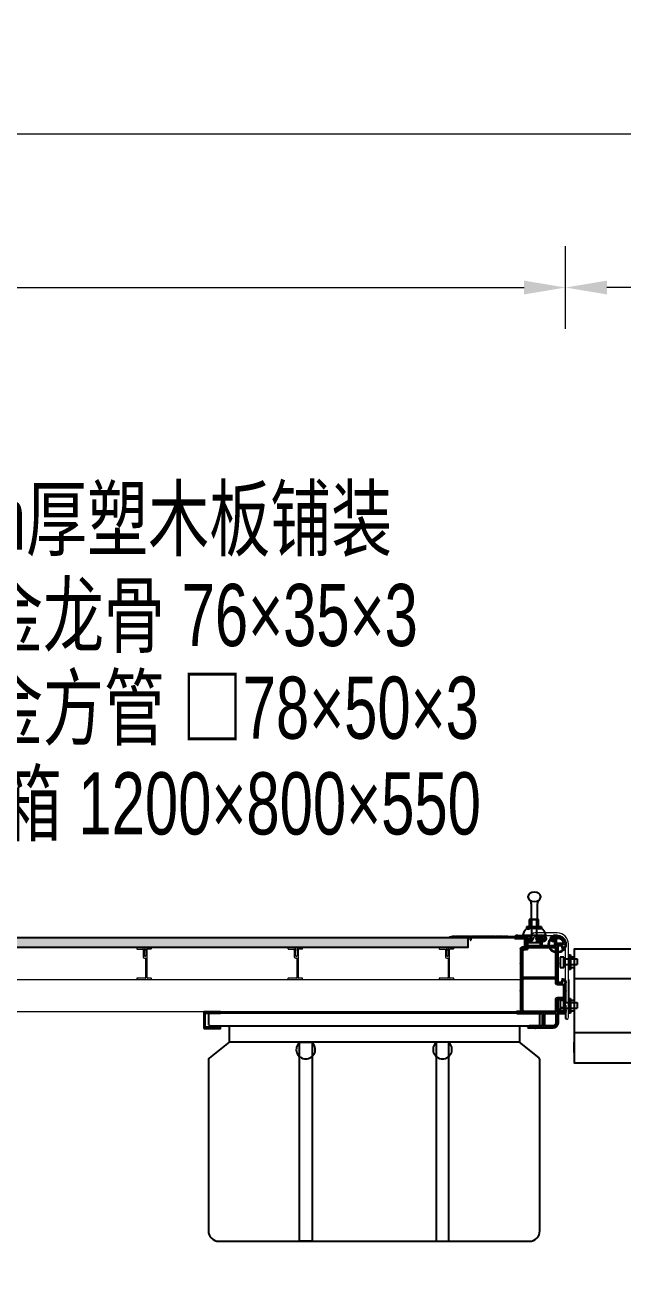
# Model space of a CAD drawing. Extents: x 104235 to 112395, y 52637 to 53451.
# Drawn here: x 112144.1 to 112172.9, y 53264.9 to 53325.4 of the extents above; entities that cross this region are included whole.
import ezdxf
from ezdxf import colors
from ezdxf.entities.mleader import LeaderData, LeaderLine
from ezdxf.math import Vec2, Vec3

# ---------------------------------------------------------------- set-up
doc = ezdxf.new("R2010")
doc.units = 0
doc.header["$LTSCALE"] = 1000
doc.header["$PDMODE"] = 1
doc.layers.get('0').update_dxf_attribs({"color": 40})
for name, color, linetype, lineweight in [('01-细实线', 3, 'Continuous', 25), ('02-标注', 3, 'Continuous', 25), ('03-中粗线', 1, 'Continuous', 35), ('型材', 7, 'Continuous', 15)]:
    doc.layers.add(name, color=color, linetype=linetype, lineweight=lineweight)
for name, color, linetype in [('_TCH_MASK', 7, 'Continuous'), ('中实线', 1, 'Continuous'), ('图层5', 6, 'Continuous'), ('结构', 1, 'Continuous')]:
    doc.layers.add(name, color=color, linetype=linetype)
doc.styles.add('3.0号字-阿文', font='win7仿宋_GB2312.ttf', dxfattribs={"width": 0.72})
doc.dimstyles.new('1：50阿文', dxfattribs={"dimtxt": 3, "dimasz": 2, "dimexe": 2, "dimexo": 0, "dimtad": 1, "dimdec": 0, "dimlfac": 5, "dimzin": 0, "dimdsep": 46, "dimtxsty": '3.0号字-阿文', "dimcen": 2, "dimclrd": 3, "dimclre": 3, "dimclrt": 3, "dimadec": 0, "dimazin": 0, "dimtfac": 1, "dimtdec": 0, "dimtmove": 1, "dimatfit": 3, "dimfxl": 2, "dimfxlon": 1, "dimtolj": 1, "dimtzin": 0, "dimlwd": 18, "dimlwe": 18, "dimarcsym": 0})

# ---------------------------------------------------------------- blocks, each defined once
blk = doc.blocks.new('325')
at = {"layer": '03-中粗线', "ltscale": 0.5}
for p, q in [((76347.5, -86905), (76347.5, -86903.4)), ((76351.6, -86902.4), (76351.6, -86902.4)), ((76356.7, -86906.2), (76355.3, -86913.6)), ((76364.5, -86905.4), (76357.6, -86905.4)), ((76366.4, -86883.5), (76366.7, -86883.9)), ((76366.5, -86950.3), (76366.5, -86907.4)), ((76367, -86883.9), (76367.3, -86883.5)), ((76367.4, -86883.4), (76368.3, -86883.4)), ((76367.5, -86887.4), (76367.5, -86887.4)), ((76368.4, -86883.5), (76368.7, -86883.9)), ((76369, -86883.9), (76369.3, -86883.5)), ((76369.4, -86883.4), (76370.3, -86883.4)), ((76370, -86901.4), (76370, -86890.4)), ((76370.4, -86883.5), (76370.7, -86883.9)), ((76371, -86883.9), (76371.3, -86883.5)), ((76371.4, -86883.4), (76372.3, -86883.4)), ((76372.4, -86883.5), (76372.7, -86883.9)), ((76373, -86883.9), (76373.3, -86883.5)), ((76373.4, -86883.4), (76374.3, -86883.4)), ((76373.5, -86891.4), (76373.5, -86907.4)), ((76374.4, -86883.5), (76374.7, -86883.9)), ((76374.5, -86890.4), (76381.3, -86890.4)), ((76374.5, -86908.4), (76388.5, -86908.4)), ((76375, -86883.9), (76375.3, -86883.5)), ((76375.4, -86883.4), (76376.3, -86883.4)), ((76381.5, -86885.9), (76381.5, -86890.2)), ((76388.6, -86908.5), (76388.9, -86908.8)), ((76389.2, -86908.8), (76389.5, -86908.5)), ((76389.6, -86908.4), (76403.5, -86908.4)), ((76396.5, -86890.2), (76396.5, -86885.9)), ((76396.5, -86885.9), (76396.5, -86890.2)), ((76403.5, -86890.4), (76396.7, -86890.4)), ((76402.8, -86883.5), (76403.1, -86883.9)), ((76403.4, -86883.9), (76403.7, -86883.5)), ((76404.5, -86907.4), (76404.5, -86891.4)), ((76404.8, -86883.5), (76405.1, -86883.9)), ((76405.4, -86883.9), (76405.7, -86883.5)), ((76406.8, -86883.5), (76407.1, -86883.9)), ((76407.4, -86883.9), (76407.7, -86883.5)), ((76408, -86891.4), (76408, -86907.4)), ((76408.8, -86883.5), (76409.1, -86883.9)), ((76409, -86890.4), (76415.8, -86890.4)), ((76409, -86908.4), (76423, -86908.4)), ((76409.4, -86883.9), (76409.7, -86883.5)), ((76416, -86885.9), (76416, -86890.2)), ((76423.1, -86908.5), (76423.4, -86908.8)), ((76423.7, -86908.8), (76424, -86908.5)), ((76424.1, -86908.4), (76438, -86908.4)), ((76431, -86890.2), (76431, -86885.9)), ((76438, -86890.4), (76431.2, -86890.4)), ((76436.5, -86883.4), (76447.7, -86883.4)), ((76441.7, -86883.4), (76436.5, -86883.4)), ((76439, -86907.4), (76439, -86891.4)), ((76442.5, -86888.4), (76442.5, -86911.9)), ((76466.7, -86887.4), (76443.5, -86887.4)), ((76448.1, -86883.9), (76447.8, -86883.5)), ((76448.7, -86883.5), (76448.4, -86883.9)), ((76449.7, -86883.4), (76448.8, -86883.4)), ((76450.1, -86883.9), (76449.8, -86883.5)), ((76450.7, -86883.5), (76450.4, -86883.9)), ((76451.7, -86883.4), (76450.8, -86883.4)), ((76452.1, -86883.9), (76451.8, -86883.5)), ((76452.7, -86883.5), (76452.4, -86883.9)), ((76453.7, -86883.4), (76452.8, -86883.4)), ((76454.1, -86883.9), (76453.8, -86883.5)), ((76454.7, -86883.5), (76454.4, -86883.9)), ((76455.7, -86883.4), (76454.8, -86883.4)), ((76456.1, -86883.9), (76455.8, -86883.5)), ((76456.7, -86883.5), (76456.4, -86883.9)), ((76457.7, -86883.4), (76456.8, -86883.4)), ((76458.1, -86883.9), (76457.8, -86883.5)), ((76458.7, -86883.5), (76458.4, -86883.9)), ((76459.7, -86883.4), (76458.8, -86883.4)), ((76460.1, -86883.9), (76459.8, -86883.5)), ((76460.7, -86883.5), (76460.4, -86883.9)), ((76461.7, -86883.4), (76460.8, -86883.4)), ((76462.1, -86883.9), (76461.8, -86883.5)), ((76462.7, -86883.5), (76462.4, -86883.9)), ((76462.8, -86883.4), (76466.7, -86883.4)), ((76467.5, -86884.2), (76467.5, -86886.6)), ((76373, -86911.4), (76438, -86911.4)), ((76442, -86916.4), (76449, -86916.4)), ((76443.5, -86912.9), (76454.5, -86912.9)), ((76452, -86919.4), (76452, -86980.4)), ((76455.5, -86913.9), (76455.5, -86950.3)), ((76366.5, -86994.4), (76366.5, -86951.5)), ((76366.9, -86950.8), (76366.6, -86950.5)), ((76366.6, -86951.3), (76366.9, -86951)), ((76455.5, -86950.5), (76455.2, -86950.8)), ((76455.2, -86951), (76455.5, -86951.3)), ((76455.5, -86951.5), (76455.5, -86951.5)), ((76455.5, -86951.5), (76455.5, -87015.6)), ((76347.5, -87015.6), (76347.5, -86996.8)), ((76355.3, -86988.2), (76356.7, -86995.6)), ((76357.6, -86996.4), (76364.5, -86996.4)), ((76370, -86997.9), (76370, -86988.4)), ((76449, -86983.4), (76372, -86983.4)), ((76372, -86986.4), (76449, -86986.4)), ((76452, -86989.4), (76452, -87062.9)), ((76347.5, -87031), (76347.5, -87016.7)), ((76347.9, -87016), (76347.6, -87015.7)), ((76347.6, -87016.6), (76347.9, -87016.3)), ((76351, -87029.4), (76351, -87003.9)), ((76354, -87000.9), (76367, -87000.9)), ((76455.5, -87015.7), (76455.2, -87016)), ((76455.2, -87016.3), (76455.5, -87016.6)), ((76455.5, -87016.7), (76455.5, -87065.9)), ((76347.5, -87041.4), (76347.5, -87031)), ((76351.3, -87043.9), (76350, -87043.9)), ((76350, -87057.9), (76351.3, -87057.9)), ((76351.5, -87036.9), (76351.5, -87043.7)), ((76351.5, -87058.1), (76351.5, -87064.9)), ((76365.5, -87035.9), (76352.5, -87035.9)), ((76367, -87032.4), (76354, -87032.4)), ((76366.5, -87050.3), (76366.5, -87036.9)), ((76366.5, -87064.9), (76366.5, -87051.5)), ((76366.9, -87050.8), (76366.6, -87050.5)), ((76366.6, -87051.3), (76366.9, -87051)), ((76370, -87062.9), (76370, -87035.4)), ((76347.5, -87067.4), (76347.5, -87063.4)), ((76352.5, -87065.9), (76365.5, -87065.9)), ((76368.5, -87075.4), (76368.5, -87075.4)), ((76396.5, -87069.4), (76372.5, -87069.4)), ((76372.5, -87069.4), (76396.5, -87069.4)), ((76449, -87065.9), (76373, -87065.9)), ((76465.5, -87069.4), (76404.5, -87069.4)), ((76404.5, -87069.4), (76432.5, -87069.4)), ((76456, -87066.4), (76465.5, -87066.4)), ((76466.5, -87067.4), (76466.5, -87068.4)), ((76378.5, -87105.4), (76420, -87105.4)), ((76420.1, -87105.3), (76420.4, -87105)), ((76420.7, -87105), (76421, -87105.3)), ((76421.1, -87105.4), (76436.5, -87105.4)), ((76437.5, -87104.4), (76437.5, -87104.4))]:
    blk.add_line(p, q, dxfattribs=at)
at = {"layer": '03-中粗线'}
for p, q in [((76351.6, -86902.4), (76369, -86902.4)), ((76402, -86883.4), (76402.7, -86883.4)), ((76403.9, -86883.4), (76404.7, -86883.4)), ((76405.9, -86883.4), (76406.7, -86883.4)), ((76407.9, -86883.4), (76408.7, -86883.4)), ((76409.9, -86883.4), (76410.5, -86883.4)), ((76370, -86981.4), (76370, -86914.4)), ((76439, -86914), (76439, -86912.4)), ((76364.5, -87069.4), (76349.5, -87069.4)), ((76366.5, -87071.4), (76366.5, -87093.6)), ((76370.5, -87071.4), (76370.5, -87093.6)), ((76396.5, -87069.4), (76372.5, -87069.4)), ((76398.5, -87099.4), (76398.5, -87071.4)), ((76402.5, -87099.4), (76402.5, -87071.4)), ((76378.5, -87101.4), (76396.5, -87101.4)), ((76397.5, -87101.4), (76397.5, -87101.4)), ((76403.5, -87102.4), (76403.5, -87102.4)), ((76404.5, -87101.4), (76435.5, -87101.4))]:
    blk.add_line(p, q, dxfattribs=at)
at = {"layer": '03-中粗线', "ltscale": 0.5}
for centre, radius, start, end in [((76367.6, -86903.4), 20.1, 93.8653, 179.9146), ((76357.4, -86905), 9.84, 179.7094, 251.9861), ((76367.5, -86903.4), 15.9, 89.8166, 176.4472), ((76357.6, -86906.4), 1, 90, 169.7), ((76364.5, -86907.4), 2, 360, 90), ((76366.3, -86883.6), 0.2, 45, 90), ((76366.8, -86883.8), 0.2, 225, 315), ((76367, -86890.4), 3, 0, 90), ((76367.4, -86883.6), 0.2, 90, 135), ((76367.5, -86903.4), 20, 90, 90.3567), ((76368.3, -86883.6), 0.2, 45, 90), ((76368.8, -86883.8), 0.2, 225, 315), ((76369, -86901.4), 1, 270, 0), ((76369.4, -86883.6), 0.2, 90, 135), ((76370.3, -86883.6), 0.2, 45, 90), ((76370.8, -86883.8), 0.2, 225, 315), ((76371.4, -86883.6), 0.2, 90, 135), ((76372.3, -86883.6), 0.2, 45, 90), ((76372.8, -86883.8), 0.2, 225, 315), ((76373.4, -86883.6), 0.2, 90, 135), ((76374.5, -86891.4), 1, 90, 180), ((76374.5, -86907.4), 1, 180, 270), ((76374.3, -86883.6), 0.2, 45, 90), ((76374.8, -86883.8), 0.2, 225, 315), ((76375.4, -86883.6), 0.2, 90, 135), ((76376.4, -86889.9), 6.54, 38.1788, 91.2207), ((76381.3, -86890.2), 0.2, 270, 0.2741), ((76388.5, -86908.6), 0.2, 45, 90), ((76389, -86908.6), 0.2, 225, 315), ((76389.6, -86908.6), 0.2, 90, 135), ((76401.7, -86890), 6.6, 87.1926, 141.6953), ((76396.7, -86890.2), 0.2, 180, 270), ((76402.7, -86883.6), 0.2, 45, 90), ((76403.3, -86883.8), 0.2, 225, 315), ((76403.5, -86891.4), 1, 0, 90), ((76403.5, -86907.4), 1, 270, 0), ((76403.9, -86883.6), 0.2, 90, 135), ((76404.7, -86883.6), 0.2, 45, 90), ((76405.3, -86883.8), 0.2, 225, 315), ((76405.9, -86883.6), 0.2, 90, 135), ((76406.7, -86883.6), 0.2, 45, 90), ((76407.3, -86883.8), 0.2, 225, 315), ((76407.9, -86883.6), 0.2, 90, 135), ((76409, -86891.4), 1, 90, 180), ((76409, -86907.4), 1, 180, 270), ((76408.7, -86883.6), 0.2, 45, 90), ((76409.3, -86883.8), 0.2, 225, 315), ((76409.9, -86883.6), 0.2, 90, 135), ((76410.9, -86890), 6.6, 38.3047, 92.8074), ((76415.8, -86890.2), 0.2, 270, 0.2741), ((76423, -86908.6), 0.2, 45, 90), ((76423.5, -86908.6), 0.2, 225, 315), ((76424.1, -86908.6), 0.2, 90, 135), ((76436.2, -86890), 6.6, 87.1926, 141.6953), ((76431.2, -86890.2), 0.2, 180, 270), ((76438, -86891.4), 1, 0, 90), ((76438, -86907.4), 1, 270, 0), ((76443.5, -86888.4), 1, 90, 180), ((76447.7, -86883.6), 0.2, 45, 90), ((76448.2, -86883.8), 0.2, 225, 315), ((76448.8, -86883.6), 0.2, 90, 135), ((76449.7, -86883.6), 0.2, 45, 90), ((76450.2, -86883.8), 0.2, 225, 315), ((76450.8, -86883.6), 0.2, 90, 135), ((76451.7, -86883.6), 0.2, 45, 90), ((76452.2, -86883.8), 0.2, 225, 315), ((76452.8, -86883.6), 0.2, 90, 135), ((76453.7, -86883.6), 0.2, 45, 90), ((76454.2, -86883.8), 0.2, 225, 315), ((76454.8, -86883.6), 0.2, 90, 135), ((76455.7, -86883.6), 0.2, 45, 90), ((76456.2, -86883.8), 0.2, 225, 315), ((76456.8, -86883.6), 0.2, 90, 135), ((76457.7, -86883.6), 0.2, 45, 90), ((76458.2, -86883.8), 0.2, 225, 315), ((76458.8, -86883.6), 0.2, 90, 135), ((76459.7, -86883.6), 0.2, 45, 90), ((76460.2, -86883.8), 0.2, 225, 315), ((76460.8, -86883.6), 0.2, 90, 135), ((76461.7, -86883.6), 0.2, 45, 90), ((76462.2, -86883.8), 0.2, 225, 315), ((76462.8, -86883.6), 0.2, 90, 135), ((76466.7, -86884.2), 0.8, 0, 90), ((76466.7, -86886.6), 0.8, 270, 0), ((76354.3, -86913.4), 1, 270, 349.7), ((76373, -86914.4), 3, 90, 180), ((76438, -86912.4), 1, 0, 90), ((76442.1, -86913.3), 3.14, 193.5612, 269.1192), ((76443.5, -86911.9), 1, 180, 270), ((76449, -86919.4), 3, 0, 90), ((76454.5, -86913.9), 1, 0, 90), ((76366.7, -86950.3), 0.2, 180, 225), ((76366.7, -86951.5), 0.2, 135, 180), ((76366.8, -86950.9), 0.2, 315, 45), ((76455.3, -86950.9), 0.2, 135, 225), ((76455.3, -86950.3), 0.2, 315, 0), ((76455.3, -86951.5), 0.2, 360, 45), ((76357.6, -86996.9), 10.1, 110.0422, 179.7055), ((76354.3, -86988.4), 1.03, 10.8147, 98.718), ((76357.6, -86995.4), 1, 190.3, 270), ((76364.5, -86994.4), 2, 270, 0), ((76367, -86997.9), 3, 270, 0), ((76372, -86981.4), 2, 180, 270), ((76372, -86988.4), 2, 90, 180), ((76449, -86980.4), 3, 270, 0), ((76449, -86989.4), 3, 0, 90), ((76347.7, -87015.6), 0.2, 180, 225), ((76347.7, -87016.7), 0.2, 135, 180), ((76347.8, -87016.2), 0.2, 315, 45), ((76354, -87003.9), 3, 90, 180), ((76354, -87029.4), 3, 180, 270), ((76455.3, -87016.2), 0.2, 135, 225), ((76455.3, -87015.6), 0.2, 315, 0), ((76455.3, -87016.7), 0.2, 360, 45), ((76350, -87041.4), 2.5, 180, 270), ((76354.1, -87063.1), 6.6, 128.3047, 182.8074), ((76351.3, -87043.7), 0.2, 270, 0), ((76351.3, -87058.1), 0.2, 0, 90), ((76352.5, -87036.9), 1, 90, 180), ((76365.5, -87036.9), 1, 0, 90), ((76366.7, -87050.3), 0.2, 180, 225), ((76366.7, -87051.5), 0.2, 135, 180), ((76366.8, -87050.9), 0.2, 315, 45), ((76367, -87035.4), 3, 0, 90), ((76352.5, -87064.9), 1, 180, 270), ((76365.5, -87064.9), 1, 270, 0), ((76373, -87062.9), 3, 180, 270), ((76396.5, -87071.4), 2, 0, 90), ((76404.5, -87071.4), 2, 90, 180), ((76449, -87062.9), 3, 270, 0), ((76455.5, -87066.4), 0.5, 90, 0), ((76465.5, -87067.4), 1, 0, 90), ((76465.5, -87068.4), 1, 270, 0), ((76396.5, -87099.4), 2, 270, 0), ((76404.5, -87099.4), 2, 180, 270), ((76420, -87105.2), 0.2, 270, 315), ((76420.5, -87105.2), 0.2, 45, 135), ((76421.1, -87105.2), 0.2, 225, 270), ((76434.5, -87104.3), 3.07, 357.6884, 69.6917), ((76436.5, -87104.4), 1, 270, 0)]:
    blk.add_arc(centre, radius, start, end, dxfattribs=at)
at = {"layer": '03-中粗线'}
for centre, radius, start, end in [((76349.5, -87067.4), 2, 180, 270), ((76364.5, -87071.4), 2, 0, 90), ((76372.5, -87071.4), 2, 90, 180), ((76378.5, -87093.4), 12, 180, 270), ((76378.5, -87093.4), 8, 180, 270)]:
    blk.add_arc(centre, radius, start, end, dxfattribs=at)
blk = doc.blocks.new('*D194')
at = {"layer": '01-细实线', "color": 3, "linetype": 'Continuous', "lineweight": 18}
for p, q in [((112100.163, 53310.71), (112100.163, 53314.71)), ((112170.171, 53310.71), (112170.171, 53314.71)), ((112102.163, 53312.71), (112168.171, 53312.71))]:
    blk.add_line(p, q, dxfattribs=at)
at = {"layer": '01-细实线', "color": 3}
for points in [[(112102.163, 53313.044), (112102.163, 53312.377), (112100.163, 53312.71)], [(112168.171, 53313.044), (112168.171, 53312.377), (112170.171, 53312.71)]]:
    blk.add_solid(points, dxfattribs=at)
at = {"layer": 'Defpoints', "color": 0}
for p in [(112170.171, 53312.71), (112100.163, 53280.986), (112170.171, 53280.986)]:
    blk.add_point(p, dxfattribs=at)
at = {"layer": '01-细实线', "color": 3, "insert": (112135.167, 53315.062), "char_height": 3, "attachment_point": 5, "style": '3.0号字-阿文'}
blk.add_mtext('\\A1;350/200', dxfattribs=at)
blk = doc.blocks.new('A$C4B927DFE')
at = {"color": 0, "lineweight": 5}
for p, q in [((-53.9, 64.4), (-53.9, 65.9)), ((-40.6, 66.9), (-40.6, 67.9)), ((-56.9, 44.1), (-54.6, 44.1))]:
    blk.add_line(p, q, dxfattribs=at)
at = {"color": 0, "lineweight": 0, "ltscale": 0.5}
blk.add_arc((-56.6, 48.1), 4.07, 190.1528, 265.2718, dxfattribs=at)
at = {"layer": '结构', "color": 0, "linetype": 'ByBlock', "lineweight": 0, "ltscale": 0.5}
for p, q in [((-75.6, 67.9), (-75.6, 66.9)), ((-60.4, 68.9), (-74.6, 68.9)), ((-74.6, 65.9), (-61.6, 65.9)), ((-60.6, 64.9), (-60.6, 47.4)), ((-57.8, 64.2), (-57.4, 64.4)), ((-57.4, 63.9), (-57.8, 64.2)), ((-57.8, 62.4), (-57.4, 62.6)), ((-57.4, 62.1), (-57.8, 62.4)), ((-57.8, 60.6), (-57.4, 60.8)), ((-57.4, 60.3), (-57.8, 60.6)), ((-57.4, 64.4), (-57.4, 65.9)), ((-57.4, 62.6), (-57.4, 63.9)), ((-57.4, 60.8), (-57.4, 62.1)), ((-57.4, 59), (-57.4, 60.3)), ((-53.5, 64.2), (-53.9, 64.4)), ((-53.9, 63.9), (-53.5, 64.2)), ((-53.9, 62.6), (-53.9, 63.9)), ((-53.5, 62.4), (-53.9, 62.6)), ((-53.9, 62.1), (-53.5, 62.4)), ((-53.9, 62.2), (-53.9, 61.9)), ((-53.9, 61.9), (-53.5, 61.7)), ((-53.5, 61.7), (-53.9, 61.4)), ((-53.9, 61.4), (-53.9, 60.1)), ((-50.9, 68.9), (-41.6, 68.9)), ((-50.6, -3.1), (-50.6, 64.9)), ((-41.6, 65.9), (-49.6, 65.9)), ((-57.8, 58.8), (-57.4, 59)), ((-57.4, 58.5), (-57.8, 58.8)), ((-57.8, 57), (-57.4, 57.2)), ((-57.4, 56.7), (-57.8, 57)), ((-57.8, 55.2), (-57.4, 55.4)), ((-57.4, 54.9), (-57.8, 55.2)), ((-57.8, 53.4), (-57.4, 53.6)), ((-57.4, 53.1), (-57.8, 53.4)), ((-57.8, 51.6), (-57.4, 51.8)), ((-57.4, 51.3), (-57.8, 51.6)), ((-57.4, 57.2), (-57.4, 58.5)), ((-57.4, 55.4), (-57.4, 56.7)), ((-57.4, 53.6), (-57.4, 54.9)), ((-57.4, 51.8), (-57.4, 53.1)), ((-57.4, 53.1), (-57.4, 53.1)), ((-57.4, 50.1), (-57.4, 51.3)), ((-53.9, 60.1), (-53.5, 59.9)), ((-53.5, 59.9), (-53.9, 59.6)), ((-53.9, 59.6), (-53.9, 58.3)), ((-53.9, 58.3), (-53.5, 58.1)), ((-53.5, 58.1), (-53.9, 57.8)), ((-53.9, 57.8), (-53.9, 56.5)), ((-53.9, 56.5), (-53.5, 56.3)), ((-53.5, 56.3), (-53.9, 56)), ((-53.9, 56), (-53.9, 54.7)), ((-53.9, 54.7), (-53.5, 54.5)), ((-53.5, 54.5), (-53.9, 54.2)), ((-53.9, 54.2), (-53.9, 52.9)), ((-53.9, 52.9), (-53.5, 52.7)), ((-53.5, 52.7), (-53.9, 52.4)), ((-53.9, 52.4), (-53.9, 51.1)), ((-53.9, 51.1), (-53.5, 50.9)), ((-53.5, 50.9), (-53.9, 50.6)), ((-53.9, 50.6), (-53.9, 50.1)), ((-53.6, -3.1), (-53.6, 43.1)), ((-75.6, -4.6), (-75.6, -6.6)), ((-54.6, -4.1), (-75.1, -4.1)), ((-75.1, -7.1), (-41.1, -7.1)), ((-41.1, -4.1), (-49.6, -4.1)), ((-40.6, -6.6), (-40.6, -4.6))]:
    blk.add_line(p, q, dxfattribs=at)
for centre, radius, start, end in [((-74.6, 67.9), 1, 90, 180), ((-74.6, 66.9), 1, 180, 270), ((-61.6, 64.9), 1, 0, 90), ((-60.4, 65.9), 3, 360, 90.0017), ((-50.9, 65.9), 3, 89.9983, 180), ((-49.6, 64.9), 1, 90, 180), ((-41.6, 67.9), 1, 0, 90), ((-41.6, 66.9), 1, 270, 360), ((-55.6, 50.1), 1.75, 180, 0), ((-54.6, 43.1), 1, 0, 90), ((-75.1, -4.6), 0.5, 90, 180), ((-75.1, -6.6), 0.5, 180, 270), ((-54.6, -3.1), 1, 270, 0), ((-49.6, -3.1), 1, 180, 270), ((-41.1, -4.6), 0.5, 0, 90), ((-41.1, -6.6), 0.5, 270, 0)]:
    blk.add_arc(centre, radius, start, end, dxfattribs=at)
blk = doc.blocks.new('本主梁龙骨')
at = {"layer": '_TCH_MASK', "color": 0, "rotation": 180}
blk.add_blockref('A$C4B927DFE', (-41.1, 20), dxfattribs=at)
blk = doc.blocks.new('050505')
at = {"color": 5}
for p, q in [((-2730450.6, 1053019.4), (-2730450.6, 1052979.4)), ((-2729749.9, 1053019.4), (-2729749.9, 1052979.4))]:
    blk.add_line(p, q, dxfattribs=at)
at = {"color": 5, "lineweight": -3}
for points in [[(-2730450.6, 1053019.4), (-2729750.6, 1053019.3), (-2729705.6, 1053019.4, 0.413651), (-2729700.6, 1053024.4), (-2729700.6, 1053049.4), (-2730500.6, 1053049.4), (-2730500.6, 1053024.4, 0.414214), (-2730495.6, 1053019.4)], [(-2729702.5, 1052941.5), (-2729749.9, 1052979.4), (-2730450.6, 1052979.4), (-2730498.7, 1052940.9, 0.227838), (-2730500.6, 1052937), (-2730500.6, 1052524.4, 0.414214), (-2730475.6, 1052499.4), (-2729725.6, 1052499.4, 0.414214), (-2729700.6, 1052524.4), (-2729700.6, 1052937.6, 0.227838)]]:
    blk.add_lwpolyline(points, format="xyb", close=True, dxfattribs=at)
at = {"color": 5}
for points in [[(-2730280.6, 1052979.4), (-2730250.6, 1052979.4), (-2730250.6, 1052499.4), (-2730280.6, 1052499.4)], [(-2729920.6, 1052979.4), (-2729950.6, 1052979.4), (-2729950.6, 1052499.4), (-2729920.6, 1052499.4)]]:
    blk.add_lwpolyline(points, close=True, dxfattribs=at)
for centre in [(-2730265.6, 1052962.1), (-2729935.6, 1052962.1)]:
    blk.add_arc(centre, 22.9, 49.0849, 130.9151, dxfattribs=at)
blk = doc.blocks.new('_Dot')
at = {"color": 0, "linetype": 'ByBlock', "lineweight": -2}
blk.add_line((-0.5, 0), (-1, 0), dxfattribs=at)
at = {"color": 0, "linetype": 'ByBlock', "const_width": 0.5}
blk.add_lwpolyline([(-0.25, 0, 1), (0.25, 0, 1)], format="xyb", close=True, dxfattribs=at)
blk = doc.blocks.new('ERE')
blk.add_line((42, -167, 0), (42, -199.3))
at = {"layer": '型材', "extrusion": (0, -1, 0)}
for p, q in [((22, 7), (-32.3, 7)), ((22.5, 0), (-22.5, 0)), ((-26.6, -2.5), (-33, -2.5)), ((45.2, -201), (43.4, -201))]:
    blk.add_line(p, q, dxfattribs=at)
at = {"layer": '型材', "extrusion": (4.4261e-12, 1, 0)}
blk.add_line((-45.6, -7.4), (-42.3, -7.4), dxfattribs=at)
at = {"layer": '型材', "extrusion": (-3.80243e-08, -1, 0)}
blk.add_line((-41.6, -12.2), (-45.6, -12.2), dxfattribs=at)
at = {"layer": '型材', "extrusion": (-1, 0, 0)}
for p, q in [((-41.3, -6.4), (-41.3, -2)), ((42, -167, 0), (42, -20)), ((49, -196.3, 0), (49, -20))]:
    blk.add_line(p, q, dxfattribs=at)
at = {"layer": '型材', "extrusion": (1, 0, 0)}
blk.add_line((-35, -4.5), (-35, -5.9), dxfattribs=at)
at = {"layer": '型材'}
for centre, radius, start, end in [((-32.3, -2), 9, 90, 180), ((-45.6, -9.8), 2.4, 90, 270), ((-41.6, -5.6), 6.55, 269.9772, 357.2494), ((44, -199.3), 2, 180, 228.6186), ((43.4, -200), 1, 228.6186, 270), ((45.2, -199), 2, 270, 293.5409), ((44, -196.3), 5, 293.5409, 0)]:
    blk.add_arc(centre, radius, start, end, dxfattribs=at)
at = {"layer": '型材', "extrusion": (0, 0, -1)}
for centre, radius, start, end in [((21.3, -6.6), 6.7, 37.7339, 79.9051), ((-22, -20), 20, 91.4058, 179.9882), ((42.3, -6.4), 1, 180, 270), ((33, -4.5), 2, 0, 90)]:
    blk.add_arc(centre, radius, start, end, dxfattribs=at)
at = {"layer": '型材', "extrusion": (0, -3.85121e-07, 1)}
blk.add_arc((22, -20, 0), 27, 0, 90, dxfattribs=at)
blk = doc.blocks.new('*D183')
at = {"layer": '02-标注', "color": 3, "linetype": 'Continuous', "lineweight": 18}
for p, q in [((112170.171, 53312.71), (112170.171, 53314.71)), ((112181.696, 53314.71), (112181.696, 53310.71)), ((112179.696, 53312.71), (112172.171, 53312.71))]:
    blk.add_line(p, q, dxfattribs=at)
at = {"layer": '02-标注', "color": 3}
for points in [[(112172.171, 53313.044), (112172.171, 53312.377), (112170.171, 53312.71)], [(112179.696, 53313.044), (112179.696, 53312.377), (112181.696, 53312.71)]]:
    blk.add_solid(points, dxfattribs=at)
at = {"layer": 'Defpoints', "color": 0}
for p in [(112181.696, 53357.987), (112170.171, 53312.71), (112170.171, 53312.71)]:
    blk.add_point(p, dxfattribs=at)
at = {"layer": '02-标注', "color": 3, "insert": (112175.934, 53314.835), "char_height": 3, "attachment_point": 5, "style": '3.0号字-阿文'}
blk.add_mtext('\\A1;50', dxfattribs=at)
blk = doc.blocks.new('*D193')
at = {"layer": '02-标注', "color": 3, "linetype": 'Continuous', "lineweight": 18}
for p, q in [((112088.638, 53318.12), (112088.638, 53322.12)), ((112181.696, 53318.12), (112181.696, 53322.12)), ((112090.638, 53320.12), (112179.696, 53320.12))]:
    blk.add_line(p, q, dxfattribs=at)
at = {"layer": '02-标注', "color": 3}
for points in [[(112090.638, 53320.453), (112090.638, 53319.787), (112088.638, 53320.12)], [(112179.696, 53320.453), (112179.696, 53319.787), (112181.696, 53320.12)]]:
    blk.add_solid(points, dxfattribs=at)
at = {"layer": 'Defpoints', "color": 0}
for p in [(112181.696, 53320.12), (112088.638, 53116.683), (112181.696, 53116.683)]:
    blk.add_point(p, dxfattribs=at)
at = {"layer": '02-标注', "color": 3, "insert": (112135.167, 53322.472), "char_height": 3, "attachment_point": 5, "style": '3.0号字-阿文'}
blk.add_mtext('\\A1;450/300', dxfattribs=at)

msp = doc.modelspace()

# ---------------------------------------------------------------- hatches: boundary and pattern name
at = {"layer": '01-细实线'}
h = msp.add_hatch(dxfattribs=at)
h.set_pattern_fill('AR-HBONE', color=24, scale=0.003)
h.set_pattern_definition([(45, (113597.63166, 53378.77978), (0, 0.431052294), [0.9144, -0.3048]), (135, (113597.8472, 53378.9953), (4e-17, 0.431052294), [0.9144, -0.3048])])
h.paths.add_polyline_path([(112165.471, 53281.342), (112104.863, 53281.347), (112104.863, 53280.887), (112165.471, 53280.882)])

# ---------------------------------------------------------------- linework, layer by layer
at = {"layer": '01-细实线', "color": 40, "true_color": 0xf8d731}
for p, q in [((112168.524, 53281.876, 283284.028), (112168.524, 53282.96, 283284.028)), ((112168.804, 53282.96, 283284.028), (112168.804, 53281.876, 283284.028)), ((112168.322, 53281.776, 283284.028), (112168.424, 53281.776, 283284.028)), ((112169.006, 53281.776, 283284.028), (112168.904, 53281.776, 283284.028)), ((112169.214, 53281.456, 283284.028), (112168.114, 53281.456, 283284.028))]:
    msp.add_line(p, q, dxfattribs=at)
at = {"layer": '01-细实线', "color": 12}
for p, q in [((112168.867, 53282.227, 283284.028), (112168.417, 53282.227, 283284.028)), ((112168.417, 53282.227, 283284.028), (112168.417, 53281.867, 283284.028)), ((112168.462, 53282.227, 283284.028), (112168.822, 53282.227, 283284.028)), ((112168.539, 53281.102, 283284.028), (112168.539, 53282.227, 283284.028)), ((112168.771, 53282.227, 283284.028), (112168.771, 53281.102, 283284.028)), ((112168.867, 53281.867, 283284.028), (112168.867, 53282.227, 283284.028)), ((112169.002, 53281.867, 283284.028), (112168.282, 53281.867, 283284.028)), ((112168.282, 53281.867, 283284.028), (112168.282, 53281.813, 283284.028)), ((112168.282, 53281.813, 283284.028), (112169.002, 53281.813, 283284.028)), ((112169.002, 53281.867, 283284.028), (112169.002, 53281.813, 283284.028)), ((112168.349, 53280.976, 283284.028), (112168.349, 53281.102, 283284.028)), ((112168.349, 53280.976, 283284.028), (112168.349, 53281.102, 283284.028)), ((112168.961, 53281.102, 283284.028), (112168.349, 53281.102, 283284.028)), ((112168.925, 53280.94, 283284.028), (112168.385, 53280.94, 283284.028))]:
    msp.add_line(p, q, dxfattribs=at)
at = {"layer": '01-细实线', "color": 0}
for p, q in [((112169.791, 53280.929, 283284.028), (112169.791, 53279.229, 283284.028)), ((112177.305, 53279.368, 283292.156), (112170.587, 53279.368, 283284.028)), ((112170.587, 53279.368, 283284.028), (112170.587, 53276.754, 283284.028)), ((112177.305, 53276.754, 283292.156), (112170.587, 53276.754, 283284.028))]:
    msp.add_line(p, q, dxfattribs=at)
at = {"layer": '01-细实线', "color": 7}
for p, q in [((112170.092, 53280.411, 283284.028), (112169.917, 53280.411, 283284.028)), ((112169.917, 53280.411, 283284.028), (112169.917, 53279.914, 283284.028)), ((112170.092, 53279.914, 283284.028), (112170.092, 53280.411, 283284.028)), ((112170.332, 53280.522, 283284.028), (112170.413, 53280.522, 283284.028)), ((112170.332, 53279.809, 283284.028), (112170.332, 53280.522, 283284.028)), ((112170.413, 53280.522, 283284.028), (112170.413, 53279.809, 283284.028)), ((112170.587, 53280.411, 283284.028), (112170.413, 53280.411, 283284.028)), ((112170.413, 53280.411, 283284.028), (112170.413, 53279.914, 283284.028)), ((112169.917, 53279.914, 283284.028), (112170.092, 53279.914, 283284.028)), ((112170.413, 53279.809, 283284.028), (112170.332, 53279.809, 283284.028)), ((112170.413, 53279.914, 283284.028), (112170.587, 53279.914, 283284.028)), ((112170.092, 53278.309, 283284.028), (112169.917, 53278.309, 283284.028)), ((112169.917, 53278.309, 283284.028), (112169.917, 53277.812, 283284.028)), ((112170.092, 53278.309, 283284.028), (112169.917, 53278.309, 283284.028)), ((112169.917, 53278.309, 283284.028), (112169.917, 53277.812, 283284.028)), ((112170.092, 53277.812, 283284.028), (112170.092, 53278.309, 283284.028)), ((112170.092, 53277.812, 283284.028), (112170.092, 53278.309, 283284.028)), ((112170.332, 53278.421, 283284.028), (112170.413, 53278.421, 283284.028)), ((112170.332, 53277.707, 283284.028), (112170.332, 53278.421, 283284.028)), ((112170.332, 53278.421, 283284.028), (112170.413, 53278.421, 283284.028)), ((112170.332, 53277.707, 283284.028), (112170.332, 53278.421, 283284.028)), ((112170.413, 53278.421, 283284.028), (112170.413, 53277.707, 283284.028)), ((112170.413, 53278.421, 283284.028), (112170.413, 53277.707, 283284.028)), ((112170.587, 53278.309, 283284.028), (112170.413, 53278.309, 283284.028)), ((112170.413, 53278.309, 283284.028), (112170.413, 53277.812, 283284.028)), ((112170.587, 53278.309, 283284.028), (112170.413, 53278.309, 283284.028)), ((112170.413, 53278.309, 283284.028), (112170.413, 53277.812, 283284.028)), ((112169.917, 53277.812, 283284.028), (112170.092, 53277.812, 283284.028)), ((112169.917, 53277.812, 283284.028), (112170.092, 53277.812, 283284.028)), ((112170.413, 53277.707, 283284.028), (112170.332, 53277.707, 283284.028)), ((112170.413, 53277.707, 283284.028), (112170.332, 53277.707, 283284.028)), ((112170.413, 53277.812, 283284.028), (112170.587, 53277.812, 283284.028)), ((112170.413, 53277.812, 283284.028), (112170.587, 53277.812, 283284.028)), ((112170.587, 53275.802, 283284.028), (112170.587, 53276.299, 283284.028))]:
    msp.add_line(p, q, dxfattribs=at)
at = {"layer": '01-细实线', "color": 6}
msp.add_line((112170.314, 53279.336, 283284.028), (112170.314, 53277.776, 283284.028), dxfattribs=at)
at = {"layer": '01-细实线', "color": 97, "elevation": 283284.028}
msp.add_lwpolyline([(112165.471, 53281.342), (112104.863, 53281.347), (112104.863, 53280.887), (112165.471, 53280.882)], close=True, dxfattribs=at)
at = {"layer": '01-细实线', "elevation": 283284.028}
msp.add_lwpolyline([(112174.984, 53280.794), (112170.587, 53280.794), (112170.587, 53275.305), (112177.449, 53275.305)], dxfattribs=at)
at = {"layer": '01-细实线', "color": 7, "elevation": 283284.028, "flags": 128}
for points in [[(112170.109, 53280.324), (112170.739, 53280.324)], [(112170.109, 53280.047), (112170.739, 53280.047)], [(112170.739, 53280.324), (112170.739, 53280.047)], [(112170.109, 53278.223), (112170.739, 53278.223)], [(112170.109, 53277.945), (112170.739, 53277.945)], [(112170.739, 53278.223), (112170.739, 53277.945)]]:
    msp.add_lwpolyline(points, dxfattribs=at)
at = {"layer": '01-细实线', "lineweight": -3, "elevation": 283284.028}
msp.add_lwpolyline([(112152.711, 53276.973), (112153.511, 53276.973), (112153.511, 53277.033), (112152.771, 53277.033), (112152.771, 53277.713), (112153.511, 53277.713), (112153.511, 53277.773), (112152.711, 53277.773)], close=True, dxfattribs=at)
at = {"layer": '01-细实线', "color": 2}
for centre, radius, start, end in [((112168.235, 53282.958, 283284.028), 0.289, 0.43928, 43.25871), ((112169.083, 53282.96, 283284.028), 0.279, 133.51732, 179.96147)]:
    msp.add_arc(centre, radius, start, end, dxfattribs=at)
at = {"layer": '01-细实线', "color": 40, "true_color": 0xf8d731}
for centre, radius, start, end in [((112168.64, 53281.386, 283284.028), 0.53, 137.55363, 172.38185), ((112168.322, 53281.676, 283284.028), 0.1, 90, 137.55363), ((112168.904, 53281.876, 283284.028), 0.1, 180, 270), ((112169.006, 53281.676, 283284.028), 0.1, 42.44637, 90), ((112168.689, 53281.386, 283284.028), 0.53, 7.61815, 42.44637)]:
    msp.add_arc(centre, radius, start, end, dxfattribs=at)
at = {"layer": '01-细实线', "color": 12}
for centre, start, end in [((112168.385, 53280.976, 283284.028), 180, 270), ((112168.385, 53280.976, 283284.028), 180, 270), ((112168.925, 53280.976, 283284.028), 270, 0)]:
    msp.add_arc(centre, 0.036, start, end, dxfattribs=at)
at = {"layer": '01-细实线', "color": 2}
msp.add_ellipse((112168.664, 53283.32, 283284.028), major_axis=(-0.31, 0), ratio=0.740815, start_param=0.795537, end_param=7.073119, dxfattribs=at)
at = {"layer": '中实线', "lineweight": 9}
for p, q in [((112102.323, 53279.333, 283284.028), (112168.011, 53279.333, 283284.028)), ((112168.011, 53277.773, 283284.028), (112168.011, 53279.333, 283284.028)), ((112168.011, 53277.773, 283284.028), (112102.323, 53277.773, 283284.028))]:
    msp.add_line(p, q, dxfattribs=at)
at = {"layer": '图层5', "color": 0}
for p, q in [((112165.304, 53281.408, 283284.028), (112164.883, 53281.408, 283284.028)), ((112166.779, 53281.408, 283284.028), (112165.928, 53281.408, 283284.028)), ((112166.879, 53281.408, 283284.028), (112166.803, 53281.408, 283284.028)), ((112166.979, 53281.408, 283284.028), (112166.903, 53281.408, 283284.028)), ((112167.079, 53281.408, 283284.028), (112167.003, 53281.408, 283284.028)), ((112167.179, 53281.408, 283284.028), (112167.103, 53281.408, 283284.028)), ((112167.279, 53281.408, 283284.028), (112167.203, 53281.408, 283284.028)), ((112167.379, 53281.408, 283284.028), (112167.303, 53281.408, 283284.028)), ((112168.231, 53280.848, 283284.028), (112168.091, 53280.848, 283284.028))]:
    msp.add_line(p, q, dxfattribs=at)
at = {"layer": '图层5', "color": 0, "elevation": 283284.028}
for points in [[(112164.576, 53281.368, 0.335139), (112164.571, 53281.362), (112164.571, 53281.354, 0.414214), (112164.577, 53281.348), (112165.571, 53281.348), (112165.571, 53281.248, 1), (112165.611, 53281.248), (112165.611, 53281.348), (112167.721, 53281.348, -0.414214), (112167.731, 53281.338), (112167.731, 53281.298, 0.414214), (112167.741, 53281.288)], [(112167.403, 53281.408), (112167.781, 53281.408, -0.414214), (112167.791, 53281.398), (112167.791, 53281.358, 0.414214), (112167.801, 53281.348), (112168.231, 53281.348, -0.414214), (112168.271, 53281.308), (112168.271, 53280.888)], [(112168.071, 53280.868), (112168.071, 53280.888, -0.414214), (112168.091, 53280.908), (112168.191, 53280.908, 0.414214), (112168.211, 53280.928), (112168.211, 53281.248, 0.414214), (112168.171, 53281.288), (112167.741, 53281.288)]]:
    msp.add_lwpolyline(points, format="xyb", dxfattribs=at)
msp.add_lwpolyline([(112164.859, 53281.408), (112164.716, 53281.408), (112164.576, 53281.368)], dxfattribs=at)
for points in [[(112165.404, 53281.408), (112165.328, 53281.408)], [(112165.504, 53281.408), (112165.428, 53281.408)], [(112165.604, 53281.408), (112165.528, 53281.408)], [(112165.704, 53281.408), (112165.628, 53281.408)], [(112165.804, 53281.408), (112165.728, 53281.408)], [(112165.904, 53281.408), (112165.828, 53281.408)]]:
    msp.add_lwpolyline(points, close=True, dxfattribs=at)
at = {"layer": '图层5', "color": 0}
for centre, radius, start, end in [((112168.091, 53280.868, 283284.028), 0.02, 180, 270), ((112168.231, 53280.888, 283284.028), 0.04, 270, 0)]:
    msp.add_arc(centre, radius, start, end, dxfattribs=at)
at = {"layer": '结构', "color": 0, "linetype": 'ByBlock', "lineweight": 0, "ltscale": 0.5}
for p, q in [((112165.313, 53281.397, 283284.028), (112165.307, 53281.406, 283284.028)), ((112165.413, 53281.397, 283284.028), (112165.407, 53281.406, 283284.028)), ((112165.513, 53281.397, 283284.028), (112165.507, 53281.406, 283284.028)), ((112165.613, 53281.397, 283284.028), (112165.607, 53281.406, 283284.028)), ((112165.713, 53281.397, 283284.028), (112165.707, 53281.406, 283284.028)), ((112165.813, 53281.397, 283284.028), (112165.807, 53281.406, 283284.028)), ((112165.913, 53281.397, 283284.028), (112165.907, 53281.406, 283284.028)), ((112166.788, 53281.397, 283284.028), (112166.782, 53281.406, 283284.028)), ((112166.888, 53281.397, 283284.028), (112166.882, 53281.406, 283284.028)), ((112166.988, 53281.397, 283284.028), (112166.982, 53281.406, 283284.028)), ((112167.088, 53281.397, 283284.028), (112167.082, 53281.406, 283284.028)), ((112167.188, 53281.397, 283284.028), (112167.182, 53281.406, 283284.028)), ((112167.288, 53281.397, 283284.028), (112167.282, 53281.406, 283284.028)), ((112167.388, 53281.397, 283284.028), (112167.382, 53281.406, 283284.028))]:
    msp.add_line(p, q, dxfattribs=at)
at = {"layer": '结构', "color": 0, "linetype": 'ByBlock', "lineweight": 0, "ltscale": 0.5, "elevation": 283284.028}
for points in [[(112164.859, 53281.408, -0.198912), (112164.862, 53281.406), (112164.868, 53281.397)], [(112164.883, 53281.408, 0.198912), (112164.88, 53281.406), (112164.874, 53281.397)], [(112165.328, 53281.408, 0.198912), (112165.325, 53281.406), (112165.319, 53281.397)], [(112165.428, 53281.408, 0.198912), (112165.425, 53281.406), (112165.419, 53281.397)], [(112165.528, 53281.408, 0.198912), (112165.525, 53281.406), (112165.519, 53281.397)], [(112165.628, 53281.408, 0.198912), (112165.625, 53281.406), (112165.619, 53281.397)], [(112165.728, 53281.408, 0.198912), (112165.725, 53281.406), (112165.719, 53281.397)], [(112165.828, 53281.408, 0.198912), (112165.825, 53281.406), (112165.819, 53281.397)], [(112165.928, 53281.408, 0.198912), (112165.925, 53281.406), (112165.919, 53281.397)], [(112166.803, 53281.408, 0.198912), (112166.8, 53281.406), (112166.794, 53281.397)], [(112166.903, 53281.408, 0.198912), (112166.9, 53281.406), (112166.894, 53281.397)], [(112167.003, 53281.408, 0.198912), (112167, 53281.406), (112166.994, 53281.397)], [(112167.103, 53281.408, 0.198912), (112167.1, 53281.406), (112167.094, 53281.397)], [(112167.203, 53281.408, 0.198912), (112167.2, 53281.406), (112167.194, 53281.397)], [(112167.303, 53281.408, 0.198912), (112167.3, 53281.406), (112167.294, 53281.397)], [(112167.403, 53281.408, 0.198912), (112167.4, 53281.406), (112167.394, 53281.397)]]:
    msp.add_lwpolyline(points, format="xyb", dxfattribs=at)
at = {"layer": '结构', "color": 0, "linetype": 'ByBlock', "lineweight": 0, "ltscale": 0.5}
for centre, start, end in [((112164.871, 53281.4, 283284.028), 225, 315), ((112165.304, 53281.404, 283284.028), 45, 90), ((112165.316, 53281.4, 283284.028), 225, 315), ((112165.404, 53281.404, 283284.028), 45, 90), ((112165.416, 53281.4, 283284.028), 225, 315), ((112165.504, 53281.404, 283284.028), 45, 90), ((112165.516, 53281.4, 283284.028), 225, 315), ((112165.604, 53281.404, 283284.028), 45, 90), ((112165.616, 53281.4, 283284.028), 225, 315), ((112165.704, 53281.404, 283284.028), 45, 90), ((112165.716, 53281.4, 283284.028), 225, 315), ((112165.804, 53281.404, 283284.028), 45, 90), ((112165.816, 53281.4, 283284.028), 225, 315), ((112165.904, 53281.404, 283284.028), 45, 90), ((112165.916, 53281.4, 283284.028), 225, 315), ((112166.779, 53281.404, 283284.028), 45, 90), ((112166.791, 53281.4, 283284.028), 225, 315), ((112166.879, 53281.404, 283284.028), 45, 90), ((112166.891, 53281.4, 283284.028), 225, 315), ((112166.979, 53281.404, 283284.028), 45, 90), ((112166.991, 53281.4, 283284.028), 225, 315), ((112167.079, 53281.404, 283284.028), 45, 90), ((112167.091, 53281.4, 283284.028), 225, 315), ((112167.179, 53281.404, 283284.028), 45, 90), ((112167.191, 53281.4, 283284.028), 225, 315), ((112167.279, 53281.404, 283284.028), 45, 90), ((112167.291, 53281.4, 283284.028), 225, 315), ((112167.379, 53281.404, 283284.028), 45, 90), ((112167.391, 53281.4, 283284.028), 225, 315)]:
    msp.add_arc(centre, 0.004, start, end, dxfattribs=at)

# ---------------------------------------------------------------- block references
at = {"color": 4, "lineweight": -3, "xscale": 0.02007874008268118, "yscale": 0.02007874008268118, "zscale": 0.02007874014088884, "rotation": 180}
for p in [(112150.164, 53279.876, 283284.028), (112157.464, 53279.876, 283284.028), (112164.764, 53279.876, 283284.028)]:
    msp.add_blockref('本主梁龙骨', p, dxfattribs=at)
at = {"layer": '01-细实线', "color": 1, "xscale": 0.02000000001862645, "yscale": 0.02000000001862645, "zscale": 0.02000000001862645}
msp.add_blockref('ERE', (112169.334, 53281.436, 283284.028), dxfattribs=at)
at = {"layer": '01-细实线', "color": 0, "lineweight": 5, "xscale": -0.02000000001862645, "yscale": 0.01999999955296516, "zscale": 0.02000000001862645}
msp.add_blockref('325', (113697.122, 55019.101, 283284.028), dxfattribs=at)
at = {"layer": '01-细实线', "color": 0, "lineweight": 5, "extrusion": (0, 0, -1), "xscale": 0.02000000001862645, "yscale": 0.02000000001862645, "zscale": -0.02000000001862645}
msp.add_blockref('325', (-113697.122, 55019.101, -283284.028), dxfattribs=at)
at = {"layer": '01-细实线', "xscale": 0.02000000001862645, "yscale": 0.01999999955296516, "zscale": 0.02000000001862645}
msp.add_blockref('050505', (166762.943, 32216.714, 283284.028), dxfattribs=at)

# ---------------------------------------------------------------- dimensions: what is measured, and where the dimension line sits
at = {"layer": '01-细实线', "color": 6}
dim = msp.add_linear_dim(base=(112170.171, 53312.71, 283284.028), p1=(112100.163, 53280.986, 283284.028), p2=(112170.171, 53280.986, 283284.028), text='350/200', dimstyle='1：50阿文', dxfattribs=at)
dim.commit()
dim.dimension.update_dxf_attribs({"geometry": '*D194', "text_midpoint": (112135.167, 53315.062, 283284.028)})
at = {"layer": '02-标注'}
dim = msp.add_linear_dim(base=(112170.171, 53312.71, 283284.028), p1=(112181.696, 53357.987, 283284.028), p2=(112170.171, 53312.71, 283284.028), angle=180, text='50', dimstyle='1：50阿文', dxfattribs=at)
dim.commit()
dim.dimension.update_dxf_attribs({"geometry": '*D183', "text_midpoint": (112175.934, 53314.835, 283284.028)})
dim = msp.add_linear_dim(base=(112181.696, 53320.12, 283284.028), p1=(112088.638, 53116.683, 283284.028), p2=(112181.696, 53116.683, 283284.028), text='450/300', dimstyle='1：50阿文', dxfattribs=at)
dim.commit()
dim.dimension.update_dxf_attribs({"geometry": '*D193', "text_midpoint": (112135.167, 53322.472, 283284.028)})

# ---------------------------------------------------------------- leaders
ml = msp.add_multileader_mtext('Standard', dxfattribs=at)
ml.set_content(' 23mm厚塑木板铺装', color=4, style='3.0号字-阿文')
ml.set_leader_properties(color=256, linetype='Continuous', lineweight=18)
ml.set_arrow_properties(name='DOT')
ml.build(insert=Vec2(0, 0))
ml.multileader.update_dxf_attribs({"has_dogleg": 0, "text_left_attachment_type": 5, "text_right_attachment_type": 5, "dogleg_length": 5, "arrow_head_size": 1})
ctx = ml.context
ctx.base_point, ctx.char_height, ctx.arrow_head_size, ctx.landing_gap_size, ctx.plane_origin = Vec3(112135.299, 53299.058, 283284.028), 3, 1, 0, Vec3(112135.299, 53290.81, 283284.028)
ctx.left_attachment, ctx.right_attachment = 5, 5
notes = []
notes.append((ctx, [(0, (1, 1, 0), (112130.299, 53299.058, 283284.028), (1, 0), 5, [(0, [(112135.299, 53272.375, 283284.028)], 0, [])])]))
ctx.mtext.insert, ctx.mtext.flow_direction = Vec3(112135.299, 53303.063, 283284.028), 5
ml = msp.add_multileader_mtext('Standard', dxfattribs=at)
ml.set_content(' 铝合金龙骨 76×35×3', color=4, style='3.0号字-阿文')
ml.set_leader_properties(color=256, linetype='Continuous', lineweight=18)
ml.set_arrow_properties(name='DOT')
ml.build(insert=Vec2(0, 0))
ml.multileader.update_dxf_attribs({"has_dogleg": 0, "text_left_attachment_type": 5, "text_right_attachment_type": 5, "dogleg_length": 5, "arrow_head_size": 1})
ctx = ml.context
ctx.base_point, ctx.char_height, ctx.arrow_head_size, ctx.landing_gap_size, ctx.plane_origin = Vec3(112135.299, 53294.489, 283284.028), 3, 1, 0, Vec3(112135.299, 53286.241, 283284.028)
ctx.left_attachment, ctx.right_attachment = 5, 5
notes.append((ctx, [(0, (1, 1, 0), (112130.299, 53294.489, 283284.028), (1, 0), 5, [(0, [(112135.299, 53278.577, 283284.028)], 0, [])])]))
ctx.mtext.insert, ctx.mtext.flow_direction = Vec3(112135.299, 53298.413, 283284.028), 5
ml = msp.add_multileader_mtext('Standard', dxfattribs=at)
ml.set_content(' 铝合金方管 □78×50×3', color=4, style='3.0号字-阿文')
ml.set_leader_properties(color=256, linetype='Continuous', lineweight=18)
ml.set_arrow_properties(name='DOT')
ml.build(insert=Vec2(0, 0))
ml.multileader.update_dxf_attribs({"has_dogleg": 0, "text_left_attachment_type": 5, "text_right_attachment_type": 5, "dogleg_length": 5, "arrow_head_size": 1})
ctx = ml.context
ctx.base_point, ctx.char_height, ctx.arrow_head_size, ctx.landing_gap_size, ctx.plane_origin = Vec3(112135.299, 53289.92, 283284.028), 3, 1, 0, Vec3(112135.299, 53281.673, 283284.028)
ctx.left_attachment, ctx.right_attachment = 5, 5
notes.append((ctx, [(0, (1, 1, 0), (112130.299, 53289.92, 283284.028), (1, 0), 5, [(0, [(112135.299, 53279.878, 283284.028)], 0, [])])]))
ctx.mtext.insert, ctx.mtext.flow_direction = Vec3(112135.299, 53293.942, 283284.028), 5
ml = msp.add_multileader_mtext('Standard', dxfattribs=at)
ml.set_content(' PE浮箱 1200×800×550', color=4, style='3.0号字-阿文')
ml.set_leader_properties(color=256, linetype='Continuous', lineweight=18)
ml.set_arrow_properties(name='DOT')
ml.build(insert=Vec2(0, 0))
ml.multileader.update_dxf_attribs({"has_dogleg": 0, "text_left_attachment_type": 5, "text_right_attachment_type": 5, "dogleg_length": 5, "arrow_head_size": 1})
ctx = ml.context
ctx.base_point, ctx.char_height, ctx.arrow_head_size, ctx.landing_gap_size, ctx.plane_origin = Vec3(112135.299, 53285.352, 283284.028), 3, 1, 0, Vec3(112135.299, 53277.104, 283284.028)
ctx.left_attachment, ctx.right_attachment = 5, 5
notes.append((ctx, [(0, (1, 1, 0), (112130.299, 53285.352, 283284.028), (1, 0), 5, [(0, [(112135.299, 53281.132, 283284.028)], 0, [])])]))
ctx.mtext.insert, ctx.mtext.flow_direction = Vec3(112135.299, 53289.325, 283284.028), 5
for ctx, leaders in notes:
    for number, flags, end, landing, length, lines in leaders:
        leader = LeaderData()
        leader.index, (leader.has_last_leader_line, leader.has_dogleg_vector, leader.attachment_direction) = number, flags
        leader.last_leader_point, leader.dogleg_vector, leader.dogleg_length = Vec3(end), Vec3(landing), length
        for number, points, colour, breaks in lines:
            line = LeaderLine()
            line.index, line.vertices, line.color, line.breaks = number, Vec3.list(points), colors.encode_raw_color(colour), breaks
            leader.lines.append(line)
        ctx.leaders.append(leader)

doc.saveas('drawing.dxf')
